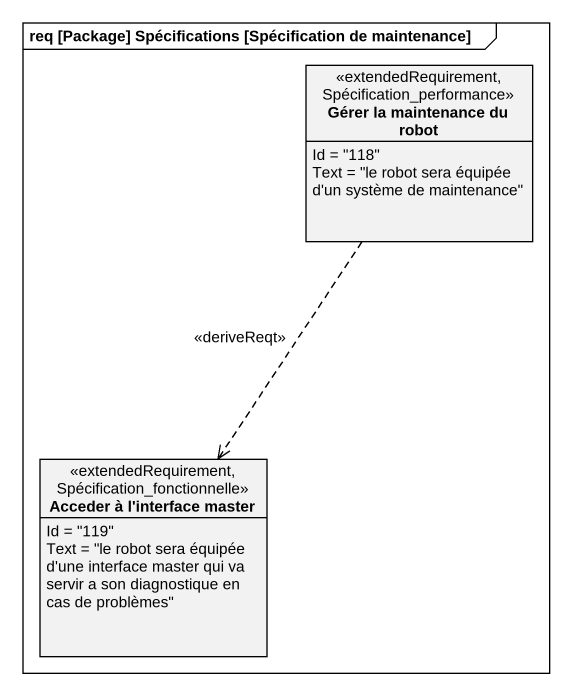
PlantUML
@startuml
mainframe req [Package] Spécifications [Spécification de maintenance]
hide circle
hide empty members
class "Gérer la maintenance du robot" as Gérer_la_maintenance_du <<extendedRequirement, Spécification_performance>> {
  Id = "118"
  Text = "le robot sera équipée d'un système de maintenance"
}
class "Acceder à l'interface master" as Acceder_à_l_interface_master <<extendedRequirement, Spécification_fonctionnelle>> {
  Id = "119"
  Text = "le robot sera équipée d'une interface master qui va servir a son diagnostique en cas de problèmes"
}
Gérer_la_maintenance_du ..> Acceder_à_l_interface_master : <<deriveReqt>>
@enduml
